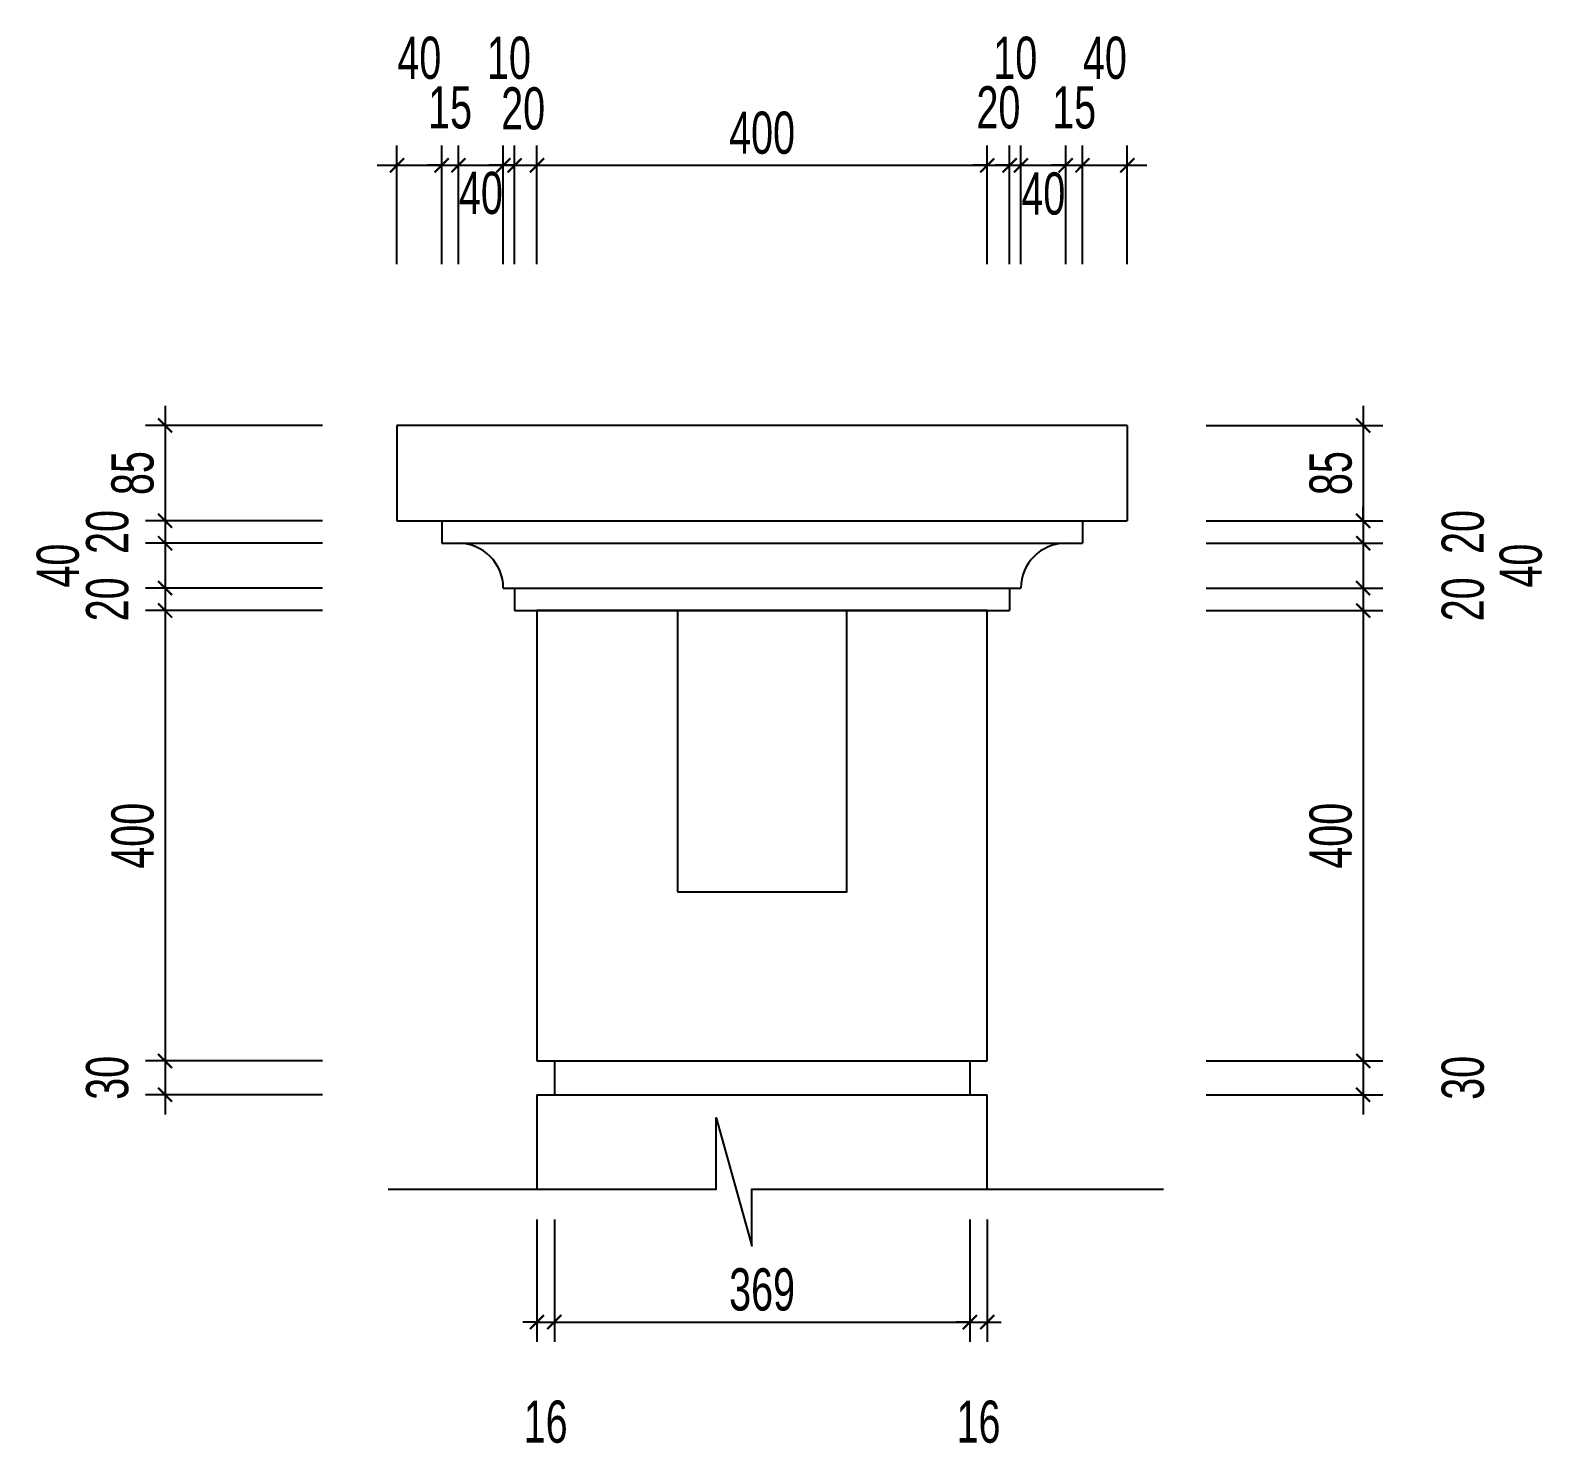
# Model space of a CAD drawing. Header units: millimetres. Extents: x -13 to 18495, y -21 to 6004.
# Drawn here: x 13096 to 18495, y 397 to 5441 of the extents above; entities that cross this region are included whole.
import ezdxf

# ---------------------------------------------------------------- set-up
doc = ezdxf.new("R2010")
doc.units = ezdxf.units.MM
doc.header["$MEASUREMENT"] = 0
doc.layers.add('KICHTHUOC', color=31, linetype='Continuous')
doc.layers.add('NETTHAY', color=7, linetype='Continuous')
doc.styles.add('KT', font='chhbg.shx', dxfattribs={"width": 0.7})
doc.dimstyles.new('4-1', dxfattribs={"dimtxt": 150, "dimasz": 50, "dimexe": 70, "dimexo": 0.625, "dimgap": 40, "dimtad": 1, "dimdec": 0, "dimlfac": 0.25, "dimdsep": 46, "dimtxsty": 'KT', "dimblk1": 'ARCHTICK', "dimblk2": 'ARCHTICK', "dimsah": 1, "dimcen": 2.5, "dimdle": 70, "dimclrd": 9, "dimclre": 9, "dimclrt": 2, "dimadec": 0, "dimazin": 0, "dimtfac": 1, "dimtdec": 0, "dimtmove": 2, "dimatfit": 3, "dimldrblk": 'ARCHTICK', "dimfxl": 1, "dimtolj": 1, "dimtzin": 0, "dimarcsym": 0})

# ---------------------------------------------------------------- blocks, each defined once
blk = doc.blocks.new('_ArchTick')
at = {"color": 0, "linetype": 'ByBlock', "const_width": 0.15}
blk.add_lwpolyline([(-0.5, -0.5), (0.5, 0.5)], dxfattribs=at)
blk = doc.blocks.new('*D110')
at = {"layer": 'Defpoints', "color": 0, "ltscale": 5, "transparency": 16777216}
for p in [(14558.5, 4961.6), (14399.4, 4609.9), (14558.5, 4609.9)]:
    blk.add_point(p, dxfattribs=at)
at = {"layer": 'KICHTHUOC', "color": 9, "lineweight": -2, "ltscale": 5, "transparency": 16777216}
for p, q in [((14399.4, 4610.5), (14399.4, 5031.6)), ((14558.5, 4610.5), (14558.5, 5031.6)), ((14329.4, 4961.6), (14628.5, 4961.6))]:
    blk.add_line(p, q, dxfattribs=at)
at = {"layer": 'KICHTHUOC', "color": 9, "lineweight": -2, "ltscale": 5, "transparency": 16777216, "xscale": 50, "yscale": 50, "zscale": 50, "rotation": 180}
blk.add_blockref('_ArchTick', (14399.4, 4961.6), dxfattribs=at)
at = {"layer": 'KICHTHUOC', "color": 9, "lineweight": -2, "ltscale": 5, "transparency": 16777216, "xscale": 50, "yscale": 50, "zscale": 50}
blk.add_blockref('_ArchTick', (14558.5, 4961.6), dxfattribs=at)
at = {"layer": 'KICHTHUOC', "color": 2, "ltscale": 5, "transparency": 16777216, "insert": (14479, 5342.8), "char_height": 150, "attachment_point": 5, "style": 'KT'}
blk.add_mtext('\\A1;40', dxfattribs=at)
blk = doc.blocks.new('*D111')
at = {"layer": 'Defpoints', "color": 0, "ltscale": 5, "transparency": 16777216}
for p in [(14618.3, 4961.6), (14558.5, 4609.9), (14618.3, 4609.9)]:
    blk.add_point(p, dxfattribs=at)
at = {"layer": 'KICHTHUOC', "color": 9, "lineweight": -2, "ltscale": 5, "transparency": 16777216}
for p, q in [((14558.5, 4610.5), (14558.5, 5031.6)), ((14618.3, 4610.5), (14618.3, 5031.6)), ((14558.5, 4961.6), (14508.5, 4961.6)), ((14558.5, 4961.6), (14618.3, 4961.6)), ((14618.3, 4961.6), (14668.3, 4961.6))]:
    blk.add_line(p, q, dxfattribs=at)
at = {"layer": 'KICHTHUOC', "color": 9, "lineweight": -2, "ltscale": 5, "transparency": 16777216, "xscale": 50, "yscale": 50, "zscale": 50}
blk.add_blockref('_ArchTick', (14558.5, 4961.6), dxfattribs=at)
at = {"layer": 'KICHTHUOC', "color": 9, "lineweight": -2, "ltscale": 5, "transparency": 16777216, "xscale": 50, "yscale": 50, "zscale": 50, "rotation": 180}
blk.add_blockref('_ArchTick', (14618.3, 4961.6), dxfattribs=at)
at = {"layer": 'KICHTHUOC', "color": 2, "ltscale": 5, "transparency": 16777216, "insert": (14588.4, 5166.6), "char_height": 150, "attachment_point": 5, "style": 'KT'}
blk.add_mtext('\\A1;15', dxfattribs=at)
blk = doc.blocks.new('*D112')
at = {"layer": 'Defpoints', "color": 0, "ltscale": 5, "transparency": 16777216}
for p in [(14777.6, 4961.6), (14618.3, 4609.9), (14777.6, 4609.9)]:
    blk.add_point(p, dxfattribs=at)
at = {"layer": 'KICHTHUOC', "color": 9, "lineweight": -2, "ltscale": 5, "transparency": 16777216}
for p, q in [((14618.3, 4610.5), (14618.3, 5031.6)), ((14777.6, 4610.5), (14777.6, 5031.6)), ((14548.3, 4961.6), (14847.6, 4961.6))]:
    blk.add_line(p, q, dxfattribs=at)
at = {"layer": 'KICHTHUOC', "color": 9, "lineweight": -2, "ltscale": 5, "transparency": 16777216, "xscale": 50, "yscale": 50, "zscale": 50, "rotation": 180}
blk.add_blockref('_ArchTick', (14618.3, 4961.6), dxfattribs=at)
at = {"layer": 'KICHTHUOC', "color": 9, "lineweight": -2, "ltscale": 5, "transparency": 16777216, "xscale": 50, "yscale": 50, "zscale": 50}
blk.add_blockref('_ArchTick', (14777.6, 4961.6), dxfattribs=at)
at = {"layer": 'KICHTHUOC', "color": 2, "ltscale": 5, "transparency": 16777216, "insert": (14697.9, 4862.6), "char_height": 150, "attachment_point": 5, "style": 'KT'}
blk.add_mtext('\\A1;40', dxfattribs=at)
blk = doc.blocks.new('*D113')
at = {"layer": 'Defpoints', "color": 0, "ltscale": 5, "transparency": 16777216}
for p in [(14817.6, 4961.6), (14777.6, 4609.9), (14817.6, 4609.9)]:
    blk.add_point(p, dxfattribs=at)
at = {"layer": 'KICHTHUOC', "color": 9, "lineweight": -2, "ltscale": 5, "transparency": 16777216}
for p, q in [((14777.6, 4610.5), (14777.6, 5031.6)), ((14817.6, 4610.5), (14817.6, 5031.6)), ((14777.6, 4961.6), (14727.6, 4961.6)), ((14777.6, 4961.6), (14817.6, 4961.6)), ((14817.6, 4961.6), (14867.6, 4961.6))]:
    blk.add_line(p, q, dxfattribs=at)
at = {"layer": 'KICHTHUOC', "color": 9, "lineweight": -2, "ltscale": 5, "transparency": 16777216, "xscale": 50, "yscale": 50, "zscale": 50}
blk.add_blockref('_ArchTick', (14777.6, 4961.6), dxfattribs=at)
at = {"layer": 'KICHTHUOC', "color": 9, "lineweight": -2, "ltscale": 5, "transparency": 16777216, "xscale": 50, "yscale": 50, "zscale": 50, "rotation": 180}
blk.add_blockref('_ArchTick', (14817.6, 4961.6), dxfattribs=at)
at = {"layer": 'KICHTHUOC', "color": 2, "ltscale": 5, "transparency": 16777216, "insert": (14797.6, 5342.8), "char_height": 150, "attachment_point": 5, "style": 'KT'}
blk.add_mtext('\\A1;10', dxfattribs=at)
blk = doc.blocks.new('*D114')
at = {"layer": 'Defpoints', "color": 0, "ltscale": 5, "transparency": 16777216}
for p in [(14897.3, 4961.6), (14817.6, 4609.9), (14897.3, 4609.9)]:
    blk.add_point(p, dxfattribs=at)
at = {"layer": 'KICHTHUOC', "color": 9, "lineweight": -2, "ltscale": 5, "transparency": 16777216}
for p, q in [((14817.6, 4610.5), (14817.6, 5031.6)), ((14897.3, 4610.5), (14897.3, 5031.6)), ((14817.6, 4961.6), (14767.6, 4961.6)), ((14817.6, 4961.6), (14897.3, 4961.6)), ((14897.3, 4961.6), (14947.3, 4961.6))]:
    blk.add_line(p, q, dxfattribs=at)
at = {"layer": 'KICHTHUOC', "color": 9, "lineweight": -2, "ltscale": 5, "transparency": 16777216, "xscale": 50, "yscale": 50, "zscale": 50}
blk.add_blockref('_ArchTick', (14817.6, 4961.6), dxfattribs=at)
at = {"layer": 'KICHTHUOC', "color": 9, "lineweight": -2, "ltscale": 5, "transparency": 16777216, "xscale": 50, "yscale": 50, "zscale": 50, "rotation": 180}
blk.add_blockref('_ArchTick', (14897.3, 4961.6), dxfattribs=at)
at = {"layer": 'KICHTHUOC', "color": 2, "ltscale": 5, "transparency": 16777216, "insert": (14848.2, 5162.9), "char_height": 150, "attachment_point": 5, "style": 'KT'}
blk.add_mtext('\\A1;20', dxfattribs=at)
blk = doc.blocks.new('*D115')
at = {"layer": 'Defpoints', "color": 0, "ltscale": 5, "transparency": 16777216}
for p in [(16498.3, 4961.6), (14897.3, 4609.9), (16498.3, 4609.9)]:
    blk.add_point(p, dxfattribs=at)
at = {"layer": 'KICHTHUOC', "color": 9, "lineweight": -2, "ltscale": 5, "transparency": 16777216}
for p, q in [((14897.3, 4610.5), (14897.3, 5031.6)), ((16498.3, 4610.5), (16498.3, 5031.6)), ((14827.3, 4961.6), (16568.3, 4961.6))]:
    blk.add_line(p, q, dxfattribs=at)
at = {"layer": 'KICHTHUOC', "color": 9, "lineweight": -2, "ltscale": 5, "transparency": 16777216, "xscale": 50, "yscale": 50, "zscale": 50, "rotation": 180}
blk.add_blockref('_ArchTick', (14897.3, 4961.6), dxfattribs=at)
at = {"layer": 'KICHTHUOC', "color": 9, "lineweight": -2, "ltscale": 5, "transparency": 16777216, "xscale": 50, "yscale": 50, "zscale": 50}
blk.add_blockref('_ArchTick', (16498.3, 4961.6), dxfattribs=at)
at = {"layer": 'KICHTHUOC', "color": 2, "ltscale": 5, "transparency": 16777216, "insert": (15697.8, 5076.6), "char_height": 150, "attachment_point": 5, "style": 'KT'}
blk.add_mtext('\\A1;400', dxfattribs=at)
blk = doc.blocks.new('*D116')
at = {"layer": 'Defpoints', "color": 0, "ltscale": 5, "transparency": 16777216}
for p in [(16578.1, 4961.6), (16498.3, 4609.9), (16578.1, 4609.9)]:
    blk.add_point(p, dxfattribs=at)
at = {"layer": 'KICHTHUOC', "color": 9, "lineweight": -2, "ltscale": 5, "transparency": 16777216}
for p, q in [((16498.3, 4610.5), (16498.3, 5031.6)), ((16578.1, 4610.5), (16578.1, 5031.6)), ((16498.3, 4961.6), (16448.3, 4961.6)), ((16498.3, 4961.6), (16578.1, 4961.6)), ((16578.1, 4961.6), (16628.1, 4961.6))]:
    blk.add_line(p, q, dxfattribs=at)
at = {"layer": 'KICHTHUOC', "color": 9, "lineweight": -2, "ltscale": 5, "transparency": 16777216, "xscale": 50, "yscale": 50, "zscale": 50}
blk.add_blockref('_ArchTick', (16498.3, 4961.6), dxfattribs=at)
at = {"layer": 'KICHTHUOC', "color": 9, "lineweight": -2, "ltscale": 5, "transparency": 16777216, "xscale": 50, "yscale": 50, "zscale": 50, "rotation": 180}
blk.add_blockref('_ArchTick', (16578.1, 4961.6), dxfattribs=at)
at = {"layer": 'KICHTHUOC', "color": 2, "ltscale": 5, "transparency": 16777216, "insert": (16538.2, 5166.6), "char_height": 150, "attachment_point": 5, "style": 'KT'}
blk.add_mtext('\\A1;20', dxfattribs=at)
blk = doc.blocks.new('*D117')
at = {"layer": 'Defpoints', "color": 0, "ltscale": 5, "transparency": 16777216}
for p in [(16618.1, 4961.6), (16578.1, 4609.9), (16618.1, 4609.9)]:
    blk.add_point(p, dxfattribs=at)
at = {"layer": 'KICHTHUOC', "color": 9, "lineweight": -2, "ltscale": 5, "transparency": 16777216}
for p, q in [((16578.1, 4610.5), (16578.1, 5031.6)), ((16618.1, 4610.5), (16618.1, 5031.6)), ((16578.1, 4961.6), (16528.1, 4961.6)), ((16578.1, 4961.6), (16618.1, 4961.6)), ((16618.1, 4961.6), (16668.1, 4961.6))]:
    blk.add_line(p, q, dxfattribs=at)
at = {"layer": 'KICHTHUOC', "color": 9, "lineweight": -2, "ltscale": 5, "transparency": 16777216, "xscale": 50, "yscale": 50, "zscale": 50}
blk.add_blockref('_ArchTick', (16578.1, 4961.6), dxfattribs=at)
at = {"layer": 'KICHTHUOC', "color": 9, "lineweight": -2, "ltscale": 5, "transparency": 16777216, "xscale": 50, "yscale": 50, "zscale": 50, "rotation": 180}
blk.add_blockref('_ArchTick', (16618.1, 4961.6), dxfattribs=at)
at = {"layer": 'KICHTHUOC', "color": 2, "ltscale": 5, "transparency": 16777216, "insert": (16598.1, 5342.8), "char_height": 150, "attachment_point": 5, "style": 'KT'}
blk.add_mtext('\\A1;10', dxfattribs=at)
blk = doc.blocks.new('*D118')
at = {"layer": 'Defpoints', "color": 0, "ltscale": 5, "transparency": 16777216}
for p in [(16777.4, 4961.6), (16618.1, 4609.9), (16777.4, 4609.9)]:
    blk.add_point(p, dxfattribs=at)
at = {"layer": 'KICHTHUOC', "color": 9, "lineweight": -2, "ltscale": 5, "transparency": 16777216}
for p, q in [((16618.1, 4610.5), (16618.1, 5031.6)), ((16777.4, 4610.5), (16777.4, 5031.6)), ((16548.1, 4961.6), (16847.4, 4961.6))]:
    blk.add_line(p, q, dxfattribs=at)
at = {"layer": 'KICHTHUOC', "color": 9, "lineweight": -2, "ltscale": 5, "transparency": 16777216, "xscale": 50, "yscale": 50, "zscale": 50, "rotation": 180}
blk.add_blockref('_ArchTick', (16618.1, 4961.6), dxfattribs=at)
at = {"layer": 'KICHTHUOC', "color": 9, "lineweight": -2, "ltscale": 5, "transparency": 16777216, "xscale": 50, "yscale": 50, "zscale": 50}
blk.add_blockref('_ArchTick', (16777.4, 4961.6), dxfattribs=at)
at = {"layer": 'KICHTHUOC', "color": 2, "ltscale": 5, "transparency": 16777216, "insert": (16697.7, 4860.5), "char_height": 150, "attachment_point": 5, "style": 'KT'}
blk.add_mtext('\\A1;40', dxfattribs=at)
blk = doc.blocks.new('*D119')
at = {"layer": 'Defpoints', "color": 0, "ltscale": 5, "transparency": 16777216}
for p in [(16837.1, 4961.6), (16777.4, 4609.9), (16837.1, 4609.9)]:
    blk.add_point(p, dxfattribs=at)
at = {"layer": 'KICHTHUOC', "color": 9, "lineweight": -2, "ltscale": 5, "transparency": 16777216}
for p, q in [((16777.4, 4610.5), (16777.4, 5031.6)), ((16837.1, 4610.5), (16837.1, 5031.6)), ((16777.4, 4961.6), (16727.4, 4961.6)), ((16777.4, 4961.6), (16837.1, 4961.6)), ((16837.1, 4961.6), (16887.1, 4961.6))]:
    blk.add_line(p, q, dxfattribs=at)
at = {"layer": 'KICHTHUOC', "color": 9, "lineweight": -2, "ltscale": 5, "transparency": 16777216, "xscale": 50, "yscale": 50, "zscale": 50}
blk.add_blockref('_ArchTick', (16777.4, 4961.6), dxfattribs=at)
at = {"layer": 'KICHTHUOC', "color": 9, "lineweight": -2, "ltscale": 5, "transparency": 16777216, "xscale": 50, "yscale": 50, "zscale": 50, "rotation": 180}
blk.add_blockref('_ArchTick', (16837.1, 4961.6), dxfattribs=at)
at = {"layer": 'KICHTHUOC', "color": 2, "ltscale": 5, "transparency": 16777216, "insert": (16807.3, 5166.6), "char_height": 150, "attachment_point": 5, "style": 'KT'}
blk.add_mtext('\\A1;15', dxfattribs=at)
blk = doc.blocks.new('*D120')
at = {"layer": 'Defpoints', "color": 0, "ltscale": 5, "transparency": 16777216}
for p in [(16996.3, 4961.6), (16837.1, 4609.9), (16996.3, 4609.9)]:
    blk.add_point(p, dxfattribs=at)
at = {"layer": 'KICHTHUOC', "color": 9, "lineweight": -2, "ltscale": 5, "transparency": 16777216}
for p, q in [((16837.1, 4610.5), (16837.1, 5031.6)), ((16996.3, 4610.5), (16996.3, 5031.6)), ((16767.1, 4961.6), (17066.3, 4961.6))]:
    blk.add_line(p, q, dxfattribs=at)
at = {"layer": 'KICHTHUOC', "color": 9, "lineweight": -2, "ltscale": 5, "transparency": 16777216, "xscale": 50, "yscale": 50, "zscale": 50, "rotation": 180}
blk.add_blockref('_ArchTick', (16837.1, 4961.6), dxfattribs=at)
at = {"layer": 'KICHTHUOC', "color": 9, "lineweight": -2, "ltscale": 5, "transparency": 16777216, "xscale": 50, "yscale": 50, "zscale": 50}
blk.add_blockref('_ArchTick', (16996.3, 4961.6), dxfattribs=at)
at = {"layer": 'KICHTHUOC', "color": 2, "ltscale": 5, "transparency": 16777216, "insert": (16916.7, 5342.8), "char_height": 150, "attachment_point": 5, "style": 'KT'}
blk.add_mtext('\\A1;40', dxfattribs=at)
blk = doc.blocks.new('*D121')
at = {"layer": 'Defpoints', "color": 0, "ltscale": 5, "transparency": 16777216}
for p in [(17276.7, 4037), (17276.7, 3698.2), (17835.1, 3698.2)]:
    blk.add_point(p, dxfattribs=at)
at = {"layer": 'KICHTHUOC', "color": 9, "lineweight": -2, "ltscale": 5, "transparency": 16777216}
for p, q in [((17835.1, 4107), (17835.1, 3628.2)), ((17277.3, 4037), (17905.1, 4037)), ((17277.3, 3698.2), (17905.1, 3698.2))]:
    blk.add_line(p, q, dxfattribs=at)
at = {"layer": 'KICHTHUOC', "color": 9, "lineweight": -2, "ltscale": 5, "transparency": 16777216, "xscale": 50, "yscale": 50, "zscale": 50}
for p, rotation in [((17835.1, 4037), 90), ((17835.1, 3698.2), 270)]:
    blk.add_blockref('_ArchTick', p, dxfattribs=dict(at, rotation=rotation))
at = {"layer": 'KICHTHUOC', "color": 2, "ltscale": 5, "transparency": 16777216, "insert": (17720.1, 3867.6), "char_height": 150, "attachment_point": 5, "rotation": 90, "style": 'KT'}
blk.add_mtext('\\A1;85', dxfattribs=at)
blk = doc.blocks.new('*D122')
at = {"layer": 'Defpoints', "color": 0, "ltscale": 5, "transparency": 16777216}
for p in [(17276.7, 3698.2), (17276.7, 3618.2), (17835.1, 3618.2)]:
    blk.add_point(p, dxfattribs=at)
at = {"layer": 'KICHTHUOC', "color": 9, "lineweight": -2, "ltscale": 5, "transparency": 16777216}
for p, q in [((17835.1, 3698.2), (17835.1, 3748.2)), ((17277.3, 3698.2), (17905.1, 3698.2)), ((17835.1, 3698.2), (17835.1, 3618.2)), ((17277.3, 3618.2), (17905.1, 3618.2)), ((17835.1, 3618.2), (17835.1, 3568.2))]:
    blk.add_line(p, q, dxfattribs=at)
at = {"layer": 'KICHTHUOC', "color": 9, "lineweight": -2, "ltscale": 5, "transparency": 16777216, "xscale": 50, "yscale": 50, "zscale": 50}
for p, rotation in [((17835.1, 3698.2), 270), ((17835.1, 3618.2), 90)]:
    blk.add_blockref('_ArchTick', p, dxfattribs=dict(at, rotation=rotation))
at = {"layer": 'KICHTHUOC', "color": 2, "ltscale": 5, "transparency": 16777216, "insert": (18190.1, 3658.2), "char_height": 150, "attachment_point": 5, "rotation": 90, "style": 'KT'}
blk.add_mtext('\\A1;20', dxfattribs=at)
blk = doc.blocks.new('*D123')
at = {"layer": 'Defpoints', "color": 0, "ltscale": 5, "transparency": 16777216}
for p in [(17276.7, 3618.2), (17276.7, 3458.9), (17835.1, 3458.9)]:
    blk.add_point(p, dxfattribs=at)
at = {"layer": 'KICHTHUOC', "color": 9, "lineweight": -2, "ltscale": 5, "transparency": 16777216}
for p, q in [((17835.1, 3688.2), (17835.1, 3388.9)), ((17277.3, 3618.2), (17905.1, 3618.2)), ((17277.3, 3458.9), (17905.1, 3458.9))]:
    blk.add_line(p, q, dxfattribs=at)
at = {"layer": 'KICHTHUOC', "color": 9, "lineweight": -2, "ltscale": 5, "transparency": 16777216, "xscale": 50, "yscale": 50, "zscale": 50}
for p, rotation in [((17835.1, 3618.2), 90), ((17835.1, 3458.9), 270)]:
    blk.add_blockref('_ArchTick', p, dxfattribs=dict(at, rotation=rotation))
at = {"layer": 'KICHTHUOC', "color": 2, "ltscale": 5, "transparency": 16777216, "insert": (18396.1, 3538.6), "char_height": 150, "attachment_point": 5, "rotation": 90, "style": 'KT'}
blk.add_mtext('\\A1;40', dxfattribs=at)
blk = doc.blocks.new('*D124')
at = {"layer": 'Defpoints', "color": 0, "ltscale": 5, "transparency": 16777216}
for p in [(17276.7, 3458.9), (17276.7, 3378.9), (17835.1, 3378.9)]:
    blk.add_point(p, dxfattribs=at)
at = {"layer": 'KICHTHUOC', "color": 9, "lineweight": -2, "ltscale": 5, "transparency": 16777216}
for p, q in [((17835.1, 3528.9), (17835.1, 3308.9)), ((17277.3, 3458.9), (17905.1, 3458.9)), ((17277.3, 3378.9), (17905.1, 3378.9))]:
    blk.add_line(p, q, dxfattribs=at)
at = {"layer": 'KICHTHUOC', "color": 9, "lineweight": -2, "ltscale": 5, "transparency": 16777216, "xscale": 50, "yscale": 50, "zscale": 50}
for p, rotation in [((17835.1, 3458.9), 90), ((17835.1, 3378.9), 270)]:
    blk.add_blockref('_ArchTick', p, dxfattribs=dict(at, rotation=rotation))
at = {"layer": 'KICHTHUOC', "color": 2, "ltscale": 5, "transparency": 16777216, "insert": (18190.1, 3418.9), "char_height": 150, "attachment_point": 5, "rotation": 90, "style": 'KT'}
blk.add_mtext('\\A1;20', dxfattribs=at)
blk = doc.blocks.new('*D125')
at = {"layer": 'Defpoints', "color": 0, "ltscale": 5, "transparency": 16777216}
for p in [(17276.7, 3378.9), (17276.7, 1778.1), (17835.1, 1778.1)]:
    blk.add_point(p, dxfattribs=at)
at = {"layer": 'KICHTHUOC', "color": 9, "lineweight": -2, "ltscale": 5, "transparency": 16777216}
for p, q in [((17835.1, 3448.9), (17835.1, 1708.1)), ((17277.3, 3378.9), (17905.1, 3378.9)), ((17277.3, 1778.1), (17905.1, 1778.1))]:
    blk.add_line(p, q, dxfattribs=at)
at = {"layer": 'KICHTHUOC', "color": 9, "lineweight": -2, "ltscale": 5, "transparency": 16777216, "xscale": 50, "yscale": 50, "zscale": 50}
for p, rotation in [((17835.1, 3378.9), 90), ((17835.1, 1778.1), 270)]:
    blk.add_blockref('_ArchTick', p, dxfattribs=dict(at, rotation=rotation))
at = {"layer": 'KICHTHUOC', "color": 2, "ltscale": 5, "transparency": 16777216, "insert": (17720.1, 2578.5), "char_height": 150, "attachment_point": 5, "rotation": 90, "style": 'KT'}
blk.add_mtext('\\A1;400', dxfattribs=at)
blk = doc.blocks.new('*D126')
at = {"layer": 'Defpoints', "color": 0, "ltscale": 5, "transparency": 16777216}
for p in [(17276.7, 1778.1), (17276.7, 1658.1), (17835.1, 1658.1)]:
    blk.add_point(p, dxfattribs=at)
at = {"layer": 'KICHTHUOC', "color": 9, "lineweight": -2, "ltscale": 5, "transparency": 16777216}
for p, q in [((17835.1, 1848.1), (17835.1, 1588.1)), ((17277.3, 1778.1), (17905.1, 1778.1)), ((17277.3, 1658.1), (17905.1, 1658.1))]:
    blk.add_line(p, q, dxfattribs=at)
at = {"layer": 'KICHTHUOC', "color": 9, "lineweight": -2, "ltscale": 5, "transparency": 16777216, "xscale": 50, "yscale": 50, "zscale": 50}
for p, rotation in [((17835.1, 1778.1), 90), ((17835.1, 1658.1), 270)]:
    blk.add_blockref('_ArchTick', p, dxfattribs=dict(at, rotation=rotation))
at = {"layer": 'KICHTHUOC', "color": 2, "ltscale": 5, "transparency": 16777216, "insert": (18190.1, 1718.1), "char_height": 150, "attachment_point": 5, "rotation": 90, "style": 'KT'}
blk.add_mtext('\\A1;30', dxfattribs=at)
blk = doc.blocks.new('*D127')
at = {"layer": 'Defpoints', "color": 0, "ltscale": 5, "transparency": 16777216}
for p in [(14135, 4037), (13575.1, 3698.2), (14135, 3698.2)]:
    blk.add_point(p, dxfattribs=at)
at = {"layer": 'KICHTHUOC', "color": 9, "lineweight": -2, "ltscale": 5, "transparency": 16777216}
for p, q in [((13575.1, 4107), (13575.1, 3628.2)), ((14134.4, 4037), (13505.1, 4037)), ((14134.4, 3698.2), (13505.1, 3698.2))]:
    blk.add_line(p, q, dxfattribs=at)
at = {"layer": 'KICHTHUOC', "color": 9, "lineweight": -2, "ltscale": 5, "transparency": 16777216, "xscale": 50, "yscale": 50, "zscale": 50}
for p, rotation in [((13575.1, 4037), 90), ((13575.1, 3698.2), 270)]:
    blk.add_blockref('_ArchTick', p, dxfattribs=dict(at, rotation=rotation))
at = {"layer": 'KICHTHUOC', "color": 2, "ltscale": 5, "transparency": 16777216, "insert": (13460.1, 3867.6), "char_height": 150, "attachment_point": 5, "rotation": 90, "style": 'KT'}
blk.add_mtext('\\A1;85', dxfattribs=at)
blk = doc.blocks.new('*D128')
at = {"layer": 'Defpoints', "color": 0, "ltscale": 5, "transparency": 16777216}
for p in [(14135, 3698.2), (13575.1, 3618.2), (14135, 3618.2)]:
    blk.add_point(p, dxfattribs=at)
at = {"layer": 'KICHTHUOC', "color": 9, "lineweight": -2, "ltscale": 5, "transparency": 16777216}
for p, q in [((13575.1, 3768.2), (13575.1, 3548.2)), ((14134.4, 3698.2), (13505.1, 3698.2)), ((14134.4, 3618.2), (13505.1, 3618.2))]:
    blk.add_line(p, q, dxfattribs=at)
at = {"layer": 'KICHTHUOC', "color": 9, "lineweight": -2, "ltscale": 5, "transparency": 16777216, "xscale": 50, "yscale": 50, "zscale": 50}
for p, rotation in [((13575.1, 3698.2), 90), ((13575.1, 3618.2), 270)]:
    blk.add_blockref('_ArchTick', p, dxfattribs=dict(at, rotation=rotation))
at = {"layer": 'KICHTHUOC', "color": 2, "ltscale": 5, "transparency": 16777216, "insert": (13370.1, 3658.2), "char_height": 150, "attachment_point": 5, "rotation": 90, "style": 'KT'}
blk.add_mtext('\\A1;20', dxfattribs=at)
blk = doc.blocks.new('*D129')
at = {"layer": 'Defpoints', "color": 0, "ltscale": 5, "transparency": 16777216}
for p in [(14135, 3618.2), (13575.1, 3458.9), (14135, 3458.9)]:
    blk.add_point(p, dxfattribs=at)
at = {"layer": 'KICHTHUOC', "color": 9, "lineweight": -2, "ltscale": 5, "transparency": 16777216}
for p, q in [((13575.1, 3688.2), (13575.1, 3388.9)), ((14134.4, 3618.2), (13505.1, 3618.2)), ((14134.4, 3458.9), (13505.1, 3458.9))]:
    blk.add_line(p, q, dxfattribs=at)
at = {"layer": 'KICHTHUOC', "color": 9, "lineweight": -2, "ltscale": 5, "transparency": 16777216, "xscale": 50, "yscale": 50, "zscale": 50}
for p, rotation in [((13575.1, 3618.2), 90), ((13575.1, 3458.9), 270)]:
    blk.add_blockref('_ArchTick', p, dxfattribs=dict(at, rotation=rotation))
at = {"layer": 'KICHTHUOC', "color": 2, "ltscale": 5, "transparency": 16777216, "insert": (13194.5, 3538.6), "char_height": 150, "attachment_point": 5, "rotation": 90, "style": 'KT'}
blk.add_mtext('\\A1;40', dxfattribs=at)
blk = doc.blocks.new('*D130')
at = {"layer": 'Defpoints', "color": 0, "ltscale": 5, "transparency": 16777216}
for p in [(14135, 3458.9), (13575.1, 3378.9), (14135, 3378.9)]:
    blk.add_point(p, dxfattribs=at)
at = {"layer": 'KICHTHUOC', "color": 9, "lineweight": -2, "ltscale": 5, "transparency": 16777216}
for p, q in [((13575.1, 3528.9), (13575.1, 3308.9)), ((14134.4, 3458.9), (13505.1, 3458.9)), ((14134.4, 3378.9), (13505.1, 3378.9))]:
    blk.add_line(p, q, dxfattribs=at)
at = {"layer": 'KICHTHUOC', "color": 9, "lineweight": -2, "ltscale": 5, "transparency": 16777216, "xscale": 50, "yscale": 50, "zscale": 50}
for p, rotation in [((13575.1, 3458.9), 90), ((13575.1, 3378.9), 270)]:
    blk.add_blockref('_ArchTick', p, dxfattribs=dict(at, rotation=rotation))
at = {"layer": 'KICHTHUOC', "color": 2, "ltscale": 5, "transparency": 16777216, "insert": (13370.1, 3418.9), "char_height": 150, "attachment_point": 5, "rotation": 90, "style": 'KT'}
blk.add_mtext('\\A1;20', dxfattribs=at)
blk = doc.blocks.new('*D131')
at = {"layer": 'Defpoints', "color": 0, "ltscale": 5, "transparency": 16777216}
for p in [(14135, 3378.9), (13575.1, 1778.1), (14135, 1778.1)]:
    blk.add_point(p, dxfattribs=at)
at = {"layer": 'KICHTHUOC', "color": 9, "lineweight": -2, "ltscale": 5, "transparency": 16777216}
for p, q in [((13575.1, 3448.9), (13575.1, 1708.1)), ((14134.4, 3378.9), (13505.1, 3378.9)), ((14134.4, 1778.1), (13505.1, 1778.1))]:
    blk.add_line(p, q, dxfattribs=at)
at = {"layer": 'KICHTHUOC', "color": 9, "lineweight": -2, "ltscale": 5, "transparency": 16777216, "xscale": 50, "yscale": 50, "zscale": 50}
for p, rotation in [((13575.1, 3378.9), 90), ((13575.1, 1778.1), 270)]:
    blk.add_blockref('_ArchTick', p, dxfattribs=dict(at, rotation=rotation))
at = {"layer": 'KICHTHUOC', "color": 2, "ltscale": 5, "transparency": 16777216, "insert": (13460.1, 2578.5), "char_height": 150, "attachment_point": 5, "rotation": 90, "style": 'KT'}
blk.add_mtext('\\A1;400', dxfattribs=at)
blk = doc.blocks.new('*D69')
at = {"layer": 'Defpoints', "color": 0, "ltscale": 5, "transparency": 16777216}
for p in [(14135, 1778.1), (13575.1, 1658.1), (14135, 1658.1)]:
    blk.add_point(p, dxfattribs=at)
at = {"layer": 'KICHTHUOC', "color": 9, "lineweight": -2, "ltscale": 5, "transparency": 16777216}
for p, q in [((13575.1, 1848.1), (13575.1, 1588.1)), ((14134.4, 1778.1), (13505.1, 1778.1)), ((14134.4, 1658.1), (13505.1, 1658.1))]:
    blk.add_line(p, q, dxfattribs=at)
at = {"layer": 'KICHTHUOC', "color": 9, "lineweight": -2, "ltscale": 5, "transparency": 16777216, "xscale": 50, "yscale": 50, "zscale": 50}
for p, rotation in [((13575.1, 1778.1), 90), ((13575.1, 1658.1), 270)]:
    blk.add_blockref('_ArchTick', p, dxfattribs=dict(at, rotation=rotation))
at = {"layer": 'KICHTHUOC', "color": 2, "ltscale": 5, "transparency": 16777216, "insert": (13370.1, 1718.1), "char_height": 150, "attachment_point": 5, "rotation": 90, "style": 'KT'}
blk.add_mtext('\\A1;30', dxfattribs=at)
blk = doc.blocks.new('*D70')
at = {"layer": 'Defpoints', "color": 0, "ltscale": 5, "transparency": 16777216}
for p in [(14897.3, 1214.9), (14959.3, 1214.9), (14959.3, 850)]:
    blk.add_point(p, dxfattribs=at)
at = {"layer": 'KICHTHUOC', "color": 9, "lineweight": -2, "ltscale": 5, "transparency": 16777216}
for p, q in [((14897.3, 1214.3), (14897.3, 780)), ((14959.3, 1214.3), (14959.3, 780)), ((14897.3, 850), (14847.3, 850)), ((14897.3, 850), (14959.3, 850)), ((14959.3, 850), (15009.3, 850))]:
    blk.add_line(p, q, dxfattribs=at)
at = {"layer": 'KICHTHUOC', "color": 9, "lineweight": -2, "ltscale": 5, "transparency": 16777216, "xscale": 50, "yscale": 50, "zscale": 50}
blk.add_blockref('_ArchTick', (14897.3, 850), dxfattribs=at)
at = {"layer": 'KICHTHUOC', "color": 9, "lineweight": -2, "ltscale": 5, "transparency": 16777216, "xscale": 50, "yscale": 50, "zscale": 50, "rotation": 180}
blk.add_blockref('_ArchTick', (14959.3, 850), dxfattribs=at)
at = {"layer": 'KICHTHUOC', "color": 2, "ltscale": 5, "transparency": 16777216, "insert": (14928.3, 495), "char_height": 150, "attachment_point": 5, "style": 'KT'}
blk.add_mtext('\\A1;16', dxfattribs=at)
blk = doc.blocks.new('*D71')
at = {"layer": 'Defpoints', "color": 0, "ltscale": 5, "transparency": 16777216}
for p in [(14959.3, 1214.9), (16436.3, 1214.9), (16436.3, 850)]:
    blk.add_point(p, dxfattribs=at)
at = {"layer": 'KICHTHUOC', "color": 9, "lineweight": -2, "ltscale": 5, "transparency": 16777216}
for p, q in [((14959.3, 1214.3), (14959.3, 780)), ((16436.3, 1214.3), (16436.3, 780)), ((14889.3, 850), (16506.3, 850))]:
    blk.add_line(p, q, dxfattribs=at)
at = {"layer": 'KICHTHUOC', "color": 9, "lineweight": -2, "ltscale": 5, "transparency": 16777216, "xscale": 50, "yscale": 50, "zscale": 50, "rotation": 180}
blk.add_blockref('_ArchTick', (14959.3, 850), dxfattribs=at)
at = {"layer": 'KICHTHUOC', "color": 9, "lineweight": -2, "ltscale": 5, "transparency": 16777216, "xscale": 50, "yscale": 50, "zscale": 50}
blk.add_blockref('_ArchTick', (16436.3, 850), dxfattribs=at)
at = {"layer": 'KICHTHUOC', "color": 2, "ltscale": 5, "transparency": 16777216, "insert": (15697.8, 965), "char_height": 150, "attachment_point": 5, "style": 'KT'}
blk.add_mtext('\\A1;369', dxfattribs=at)
blk = doc.blocks.new('*D72')
at = {"layer": 'Defpoints', "color": 0, "ltscale": 5, "transparency": 16777216}
for p in [(16436.3, 1214.9), (16498.3, 1214.9), (16498.3, 850)]:
    blk.add_point(p, dxfattribs=at)
at = {"layer": 'KICHTHUOC', "color": 9, "lineweight": -2, "ltscale": 5, "transparency": 16777216}
for p, q in [((16436.3, 1214.3), (16436.3, 780)), ((16498.3, 1214.3), (16498.3, 780)), ((16436.3, 850), (16386.3, 850)), ((16436.3, 850), (16498.3, 850)), ((16498.3, 850), (16548.3, 850))]:
    blk.add_line(p, q, dxfattribs=at)
at = {"layer": 'KICHTHUOC', "color": 9, "lineweight": -2, "ltscale": 5, "transparency": 16777216, "xscale": 50, "yscale": 50, "zscale": 50}
blk.add_blockref('_ArchTick', (16436.3, 850), dxfattribs=at)
at = {"layer": 'KICHTHUOC', "color": 9, "lineweight": -2, "ltscale": 5, "transparency": 16777216, "xscale": 50, "yscale": 50, "zscale": 50, "rotation": 180}
blk.add_blockref('_ArchTick', (16498.3, 850), dxfattribs=at)
at = {"layer": 'KICHTHUOC', "color": 2, "ltscale": 5, "transparency": 16777216, "insert": (16467.3, 495), "char_height": 150, "attachment_point": 5, "style": 'KT'}
blk.add_mtext('\\A1;16', dxfattribs=at)

msp = doc.modelspace()

# ---------------------------------------------------------------- linework, layer by layer
at = {"layer": 'NETTHAY', "color": 7}
for p, q in [((14399.4, 4037), (14399.4, 3698.2)), ((16996.3, 4037), (14399.4, 4037)), ((16996.3, 4037), (16996.3, 3698.2)), ((14558.5, 3698.2), (14558.5, 3618.2)), ((16837.1, 3698.2), (16837.1, 3618.2)), ((14817.6, 3458.9), (14817.6, 3378.9)), ((16578.1, 3458.9), (16578.1, 3378.9)), ((16498.3, 3378.9), (14897.3, 3378.9)), ((14897.3, 3378.9), (14897.3, 1778.1)), ((16498.3, 1778.1), (16498.3, 3378.9)), ((14897.3, 1778.1), (16498.3, 1778.1)), ((14897.3, 1658.1), (14897.3, 1322.3)), ((14897.3, 1658.1), (16498.3, 1658.1)), ((14897.3, 1658.1), (14897.3, 1322.3)), ((16498.3, 1322.3), (16498.3, 1658.1)), ((16498.3, 1322.3), (16498.3, 1658.1))]:
    msp.add_line(p, q, dxfattribs=at)
at = {"layer": 'NETTHAY', "color": 7, "ltscale": 5}
for p, q in [((14399.4, 3698.2), (16996.3, 3698.2)), ((14558.5, 3618.2), (16837.1, 3618.2)), ((14777.6, 3458.9), (16618.1, 3458.9)), ((14817.6, 3378.9), (16578.1, 3378.9))]:
    msp.add_line(p, q, dxfattribs=at)
at = {"layer": 'NETTHAY'}
for p, q in [((14959.3, 1778.1), (14959.3, 1658.1)), ((16436.3, 1778.1), (16436.3, 1658.1))]:
    msp.add_line(p, q, dxfattribs=at)
at = {"layer": 'NETTHAY', "color": 7, "ltscale": 5}
msp.add_lwpolyline([(15397.3, 2378.9), (15999.3, 2378.9), (15999.3, 3378.9), (15397.3, 3378.9)], close=True, dxfattribs=at)
at = {"layer": 'NETTHAY', "color": 7}
msp.add_lwpolyline([(14368.5, 1322.3), (15534.3, 1322.3), (15534.3, 1576.3), (15661.4, 1120.9), (15661.4, 1322.3), (17124.8, 1322.3)], dxfattribs=at)
for centre, start, end in [((14618.3, 3458.9), 0, 90), ((16777.4, 3458.9), 90, 180)]:
    msp.add_arc(centre, 159.3, start, end, dxfattribs=at)

# ---------------------------------------------------------------- dimensions: what is measured, and where the dimension line sits
at = {"layer": 'KICHTHUOC', "ltscale": 5}
for base, p1, p2, picture, middle in [((14558.5, 4961.6), (14399.4, 4609.9), (14558.5, 4609.9), '*D110', (14479, 5342.8)), ((14817.6, 4961.6), (14777.6, 4609.9), (14817.6, 4609.9), '*D113', (14797.6, 5342.8)), ((16618.1, 4961.6), (16578.1, 4609.9), (16618.1, 4609.9), '*D117', (16598.1, 5342.8)), ((16996.3, 4961.6), (16837.1, 4609.9), (16996.3, 4609.9), '*D120', (16916.7, 5342.8)), ((14897.3, 4961.6), (14817.6, 4609.9), (14897.3, 4609.9), '*D114', (14848.2, 5162.9)), ((14777.6, 4961.6), (14618.3, 4609.9), (14777.6, 4609.9), '*D112', (14697.9, 4862.6)), ((16777.4, 4961.6), (16618.1, 4609.9), (16777.4, 4609.9), '*D118', (16697.7, 4860.5))]:
    dim = msp.add_linear_dim(base=base, p1=p1, p2=p2, dimstyle='4-1', dxfattribs=at)
    dim.commit()
    dim.dimension.update_dxf_attribs({"geometry": picture, "text_midpoint": middle, "dimtype": 160})
for base, p1, p2, picture, middle in [((14618.3, 4961.6), (14558.5, 4609.9), (14618.3, 4609.9), '*D111', (14588.4, 5166.6)), ((16578.1, 4961.6), (16498.3, 4609.9), (16578.1, 4609.9), '*D116', (16538.2, 5166.6)), ((16837.1, 4961.6), (16777.4, 4609.9), (16837.1, 4609.9), '*D119', (16807.3, 5166.6)), ((16498.3, 4961.6), (14897.3, 4609.9), (16498.3, 4609.9), '*D115', (15697.8, 5076.6)), ((14959.3375405, 850.0131345), (14897.3375405, 1214.9493174), (14959.3375405, 1214.9493174), '*D70', (14928.3375405, 495.0131345)), ((16436.3, 850), (14959.3, 1214.9), (16436.3, 1214.9), '*D71', (15697.8, 965)), ((16498.3375405, 850.0131345), (16436.3375405, 1214.9493174), (16498.3375405, 1214.9493174), '*D72', (16467.3375405, 495.0131345))]:
    dim = msp.add_linear_dim(base=base, p1=p1, p2=p2, dimstyle='4-1', dxfattribs=at)
    dim.commit()
    dim.dimension.update_dxf_attribs({"geometry": picture, "text_midpoint": middle})
for base, p1, p2, picture, middle in [((13575.1, 3698.2), (14135, 4037), (14135, 3698.2), '*D127', (13460.1, 3867.6)), ((17835.1, 3698.2), (17276.7, 4037), (17276.7, 3698.2), '*D121', (17720.1, 3867.6)), ((13575.1, 3618.2), (14135, 3698.2), (14135, 3618.2), '*D128', (13370.1, 3658.2)), ((17835.1, 3618.2), (17276.7, 3698.2), (17276.7, 3618.2), '*D122', (18190.1, 3658.2)), ((13575.1, 3378.9), (14135, 3458.9), (14135, 3378.9), '*D130', (13370.1, 3418.9)), ((17835.1, 3378.9), (17276.7, 3458.9), (17276.7, 3378.9), '*D124', (18190.1, 3418.9)), ((13575.1, 1778.1), (14135, 3378.9), (14135, 1778.1), '*D131', (13460.1, 2578.5)), ((17835.1, 1778.1), (17276.7, 3378.9), (17276.7, 1778.1), '*D125', (17720.1, 2578.5)), ((13575.1, 1658.1), (14135, 1778.1), (14135, 1658.1), '*D69', (13370.1, 1718.1)), ((17835.1, 1658.1), (17276.7, 1778.1), (17276.7, 1658.1), '*D126', (18190.1, 1718.1))]:
    dim = msp.add_linear_dim(base=base, p1=p1, p2=p2, angle=90, dimstyle='4-1', dxfattribs=at)
    dim.commit()
    dim.dimension.update_dxf_attribs({"geometry": picture, "text_midpoint": middle})
for base, p1, p2, picture, middle in [((13575.1, 3458.9), (14135, 3618.2), (14135, 3458.9), '*D129', (13194.5, 3538.6)), ((17835.1, 3458.9), (17276.7, 3618.2), (17276.7, 3458.9), '*D123', (18396.1, 3538.6))]:
    dim = msp.add_linear_dim(base=base, p1=p1, p2=p2, angle=90, dimstyle='4-1', dxfattribs=at)
    dim.commit()
    dim.dimension.update_dxf_attribs({"geometry": picture, "text_midpoint": middle, "dimtype": 160})

doc.saveas('drawing.dxf')
